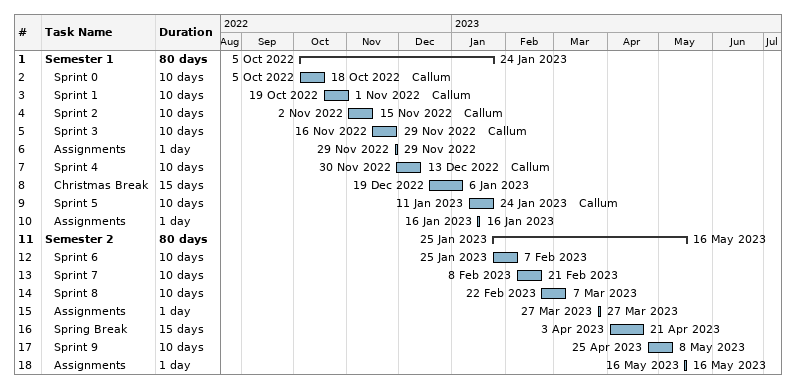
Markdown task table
| ID | Level | Task | Duration | Start | Finish | Resources |
|---|---|---|---|---|---|---|
| 1 | 1 | **Semester 1** | 80d | 2022-10-05 | 2023-01-24 |  |
| 2 | 2 | Sprint 0 | 10d | 2022-10-05 | 2022-10-18 | Callum |
| 3 | 2 | Sprint 1 | 10d | 2022-10-19 | 2022-11-01 | Callum |
| 4 | 2 | Sprint 2 | 10d | 2022-11-02 | 2022-11-15 | Callum |
| 5 | 2 | Sprint 3 | 10d | 2022-11-16 | 2022-11-29 | Callum |
| 6 | 2 | Assignments | 1d | 2022-11-29 | 2022-11-29 |  |
| 7 | 2 | Sprint 4 | 10d | 2022-11-30 | 2022-12-13 | Callum |
| 8 | 2 | Christmas Break | 15d | 2022-12-19 | 2023-01-06 |  |
| 9 | 2 | Sprint 5 | 10d | 2023-01-11 | 2023-01-24 | Callum |
| 10 | 2 | Assignments | 1d | 2023-01-16 | 2023-01-16 |  |
| 11 | 1 | **Semester 2** | 80d | 2023-01-25 | 2023-05-16 |  |
| 12 | 2 | Sprint 6 | 10d | 2023-01-25 | 2023-02-07 |  |
| 13 | 2 | Sprint 7 | 10d | 2023-02-08 | 2023-02-21 |  |
| 14 | 2 | Sprint 8 | 10d | 2023-02-22 | 2023-03-07 |  |
| 15 | 2 | Assignments | 1d | 2023-03-27 | 2023-03-27 |  |
| 16 | 2 | Spring Break | 15d | 2023-04-03 | 2023-04-21 |  |
| 17 | 2 | Sprint 9 | 10d | 2023-04-25 | 2023-05-08 |  |
| 18 | 2 | Assignments | 1d | 2023-05-16 | 2023-05-16 |  |
